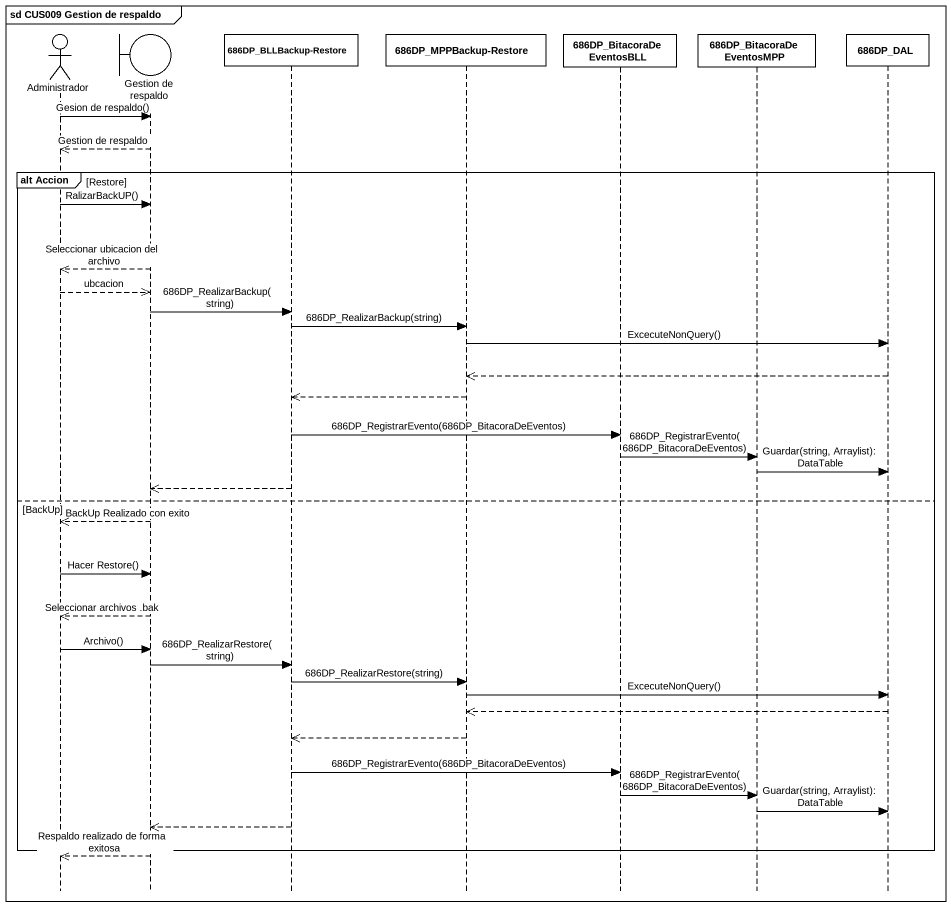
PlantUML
@startuml
mainframe sd CUS009 Gestion de respaldo
hide footbox
actor Administrador
boundary "Gestion de respaldo" as Gestion_de_respaldo
participant "686DP_BLLBackup-Restore" as c686DP_BLLBackup_Restore
participant "686DP_MPPBackup-Restore" as c686DP_MPPBackup_Restore
participant "686DP_BitacoraDeEventosBLL" as c686DP_BitacoraDeEventosBLL
participant "686DP_BitacoraDeEventosMPP" as c686DP_BitacoraDeEventosMPP
participant "686DP_DAL" as c686DP_DAL

Administrador -> Gestion_de_respaldo : Gesion de respaldo()
Gestion_de_respaldo -->> Administrador : Gestion de respaldo
group alt Accion [Restore]
  Administrador -> Gestion_de_respaldo : RalizarBackUP()
  Gestion_de_respaldo -->> Administrador : Seleccionar ubicacion del archivo
  Administrador -->> Gestion_de_respaldo : ubcacion
  Gestion_de_respaldo -> c686DP_BLLBackup_Restore : 686DP_RealizarBackup(string)
  c686DP_BLLBackup_Restore -> c686DP_MPPBackup_Restore : 686DP_RealizarBackup(string)
  c686DP_MPPBackup_Restore -> c686DP_DAL : ExcecuteNonQuery()
  c686DP_DAL -->> c686DP_MPPBackup_Restore
  c686DP_MPPBackup_Restore -->> c686DP_BLLBackup_Restore
  c686DP_BLLBackup_Restore -> c686DP_BitacoraDeEventosBLL : 686DP_RegistrarEvento(686DP_BitacoraDeEventos)
  c686DP_BitacoraDeEventosBLL -> c686DP_BitacoraDeEventosMPP : 686DP_RegistrarEvento(686DP_BitacoraDeEventos)
  c686DP_BitacoraDeEventosMPP -> c686DP_DAL : Guardar(string, Arraylist): DataTable
  c686DP_BLLBackup_Restore -->> Gestion_de_respaldo
else BackUp
  Gestion_de_respaldo -->> Administrador : BackUp Realizado con exito
  Administrador -> Gestion_de_respaldo : Hacer Restore()
  Gestion_de_respaldo -->> Administrador : Seleccionar archivos .bak
  Administrador -> Gestion_de_respaldo : Archivo()
  Gestion_de_respaldo -> c686DP_BLLBackup_Restore : 686DP_RealizarRestore(string)
  c686DP_BLLBackup_Restore -> c686DP_MPPBackup_Restore : 686DP_RealizarRestore(string)
  c686DP_MPPBackup_Restore -> c686DP_DAL : ExcecuteNonQuery()
  c686DP_DAL -->> c686DP_MPPBackup_Restore
  c686DP_MPPBackup_Restore -->> c686DP_BLLBackup_Restore
  c686DP_BLLBackup_Restore -> c686DP_BitacoraDeEventosBLL : 686DP_RegistrarEvento(686DP_BitacoraDeEventos)
  c686DP_BitacoraDeEventosBLL -> c686DP_BitacoraDeEventosMPP : 686DP_RegistrarEvento(686DP_BitacoraDeEventos)
  c686DP_BitacoraDeEventosMPP -> c686DP_DAL : Guardar(string, Arraylist): DataTable
  c686DP_BLLBackup_Restore -->> Gestion_de_respaldo
end
Gestion_de_respaldo -->> Administrador : Respaldo realizado de forma exitosa
@enduml
